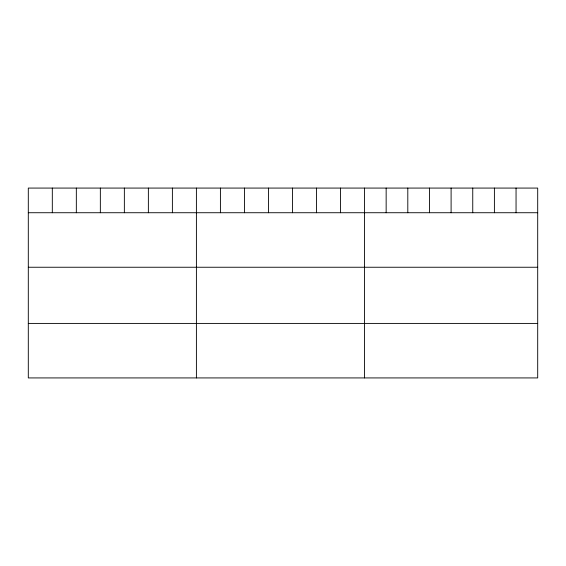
<?xml version="1.0" encoding="UTF-8"?>
<svg xmlns="http://www.w3.org/2000/svg" width="566" height="566" viewBox="0 0 566 566"><rect width="100%" height="100%" fill="white"/><g stroke="black" fill="none" stroke-linecap="round" stroke-linejoin="round"><path stroke-width="0.85" d="M537.7 212.731L537.7 377.925L28.3 377.925L28.3 188.075L537.7 188.075L537.7 212.731L28.3 212.731M28.3 267.244L537.7 267.244M28.3 323.412L537.7 323.412M516.05 188.075L516.05 212.731M494.401 188.075L494.401 212.731M472.752 188.075L472.752 212.731M451.102 188.075L451.102 212.731M429.452 188.075L429.452 212.731M407.803 188.075L407.803 212.731M386.153 188.075L386.153 212.731M364.504 188.075L364.504 377.925M340.491 188.075L340.491 212.731M316.472 188.075L316.472 212.731M292.459 188.075L292.459 212.731M268.447 188.075L268.447 212.731M244.434 188.075L244.434 212.731M220.415 188.075L220.415 212.731M196.402 188.075L196.402 377.925M172.389 188.075L172.389 212.731M148.37 188.075L148.37 212.731M124.357 188.075L124.357 212.731M100.345 188.075L100.345 212.731M76.332 188.075L76.332 212.731M52.313 188.075L52.313 212.731"/></g></svg>
